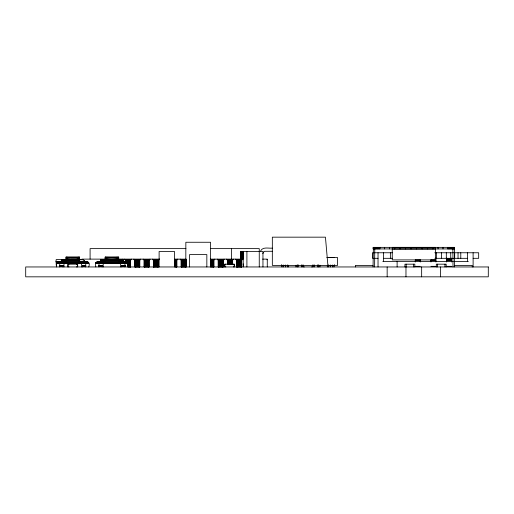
<?xml version="1.0" encoding="UTF-8"?>
<svg xmlns="http://www.w3.org/2000/svg" width="514" height="514" viewBox="0 0 514 514"><rect width="100%" height="100%" fill="white"/><g stroke="black" fill="none" stroke-linecap="round" stroke-linejoin="round"><path stroke-width="0.77" d="M56.694 266.959C54.092 259.506 62.117 262.558 66.152 262.018L66.409 259.718L67.662 259.551L67.662 257.077M63.967 266.959L63.987 263.039L64.989 262.037M65.972 259.551L65.972 257.077L79.535 257.077L79.535 259.551C81.405 259.03 85.067 259.133 84.167 262.018C86.975 261.453 85.157 265.854 85.709 266.959L85.709 265.423L82.619 265.423L82.619 266.959M66.152 257.077L66.152 259.551C64.282 259.152 60.395 258.972 61.32 262.018C58.512 261.453 60.331 265.854 59.778 266.959L59.778 265.423L62.869 265.423L62.869 266.959M66.499 257.077L66.499 259.551L62.342 259.57L67.662 259.551M67.006 259.551L67.006 257.077M68.452 259.551L68.452 257.077M69.351 259.551L69.351 257.077M70.334 259.551L70.334 257.077M71.388 259.551L71.388 257.077M72.468 259.551L72.468 257.077M73.56 259.551L73.56 257.077M74.633 259.551L74.633 257.077M75.654 259.551L75.654 257.077M76.599 259.551L76.599 257.077M77.447 257.077L77.447 259.551L83.146 259.57L71.626 259.557M78.173 259.551L78.173 257.077M78.758 257.077L78.758 259.551L83.146 259.57L56.212 259.551L55.949 261.401L56.643 266.342M79.188 257.077L79.188 259.551L83.146 259.57L79.593 259.557M79.445 259.551L79.445 257.077M95.893 266.959C93.278 259.512 101.329 262.551 105.357 262.018L105.614 259.718L107.246 259.551L107.246 257.077M103.173 266.959L103.192 263.039L104.194 262.037M80.357 259.57L79.452 260.264L79.336 262.018C83.358 262.551 91.415 259.512 88.793 266.959M64.192 262.545L56.81 262.731L56.694 263.149L88.793 263.149M63.974 263.149L64.083 262.731M333.971 266.959L334.408 264.646M56.765 262.834L63.987 263.039M103.192 263.039L103.34 262.635L120.559 262.635L120.719 266.959M262.86 253.646L263.624 251.982L264.671 251.301L272.336 251.275M64.044 262.834L81.353 262.635L81.52 266.959M105.935 257.077L105.935 259.551C103.918 259.621 99.626 258.568 100.526 262.018C98.328 261.857 99.183 264.408 95.97 262.834L127.98 263.039L127.71 262.461L96.182 262.461L95.912 263.039L127.98 263.039L127.999 266.959M260.63 250.935C262.686 246.502 268.681 248.551 272.336 248.14M103.398 262.545L95.938 262.937L98.99 263.039L98.984 266.959L98.984 265.423L102.068 265.455L102.068 266.959M373.37 248.069L373.042 266.959M374.237 247.44L374.764 247.356M374.764 248.924L374.61 266.959M121.824 266.959L121.824 265.423L124.915 265.423L124.915 266.959C124.369 265.822 126.181 261.446 123.366 262.018C124.324 258.741 119.993 259.268 118.117 259.57L112.219 259.551L112.219 257.077M105.505 257.077L105.505 259.551L101.547 259.57L122.351 259.57L113.305 259.551L113.305 257.077M122.351 259.57L114.359 259.551L114.359 257.077M80.499 262.037L81.501 263.039L88.774 263.039L88.633 262.635L85.658 262.731L88.575 262.545L56.913 262.545M81.501 263.039L88.755 262.937L81.296 262.545M117.687 257.077L117.687 259.551L118.419 259.988L118.541 262.018C120.899 262.076 122.062 264.035 124.883 262.834M105.781 259.57L109.039 259.551L109.039 257.077M119.698 262.037L126.977 262.037L127.71 262.461M185.939 248.622L90.091 248.622L90.091 259.12M210.701 248.622L259.255 248.622L259.255 266.959M392.253 249.084L435.377 249.007M240.43 259.12L240.43 251.712L243.488 251.712M392.426 252.759L372.483 252.759L372.483 258.317L378.034 258.317M434.754 252.759L478.669 252.759L478.669 258.317L473.111 258.317M326.801 257.392L334.016 257.392M327.225 257.553L337.576 257.553L337.576 265.391L272.336 265.391L272.336 237.166L325.439 237.166L327.906 265.391M383.431 258.317L392.426 258.317M434.838 258.317L467.714 258.317M446.653 258.651L451.594 258.651M105.344 259.12L82.067 259.12L82.067 259.737L82.471 259.737M118.426 259.12L159.584 259.12M174.741 259.12L186.267 259.12M210.277 259.12L243.276 259.12L243.276 251.712M262.577 259.12L267.28 259.12L267.28 266.959M446.653 259.268L451.594 259.268M61.937 259.718L83.551 259.718M101.142 259.718L122.75 259.718M118.426 259.737L122.197 259.737L122.197 259.12M174.567 259.737L177.76 259.737L177.76 259.12M186.267 259.737L180.228 259.737L180.228 259.12M210.277 259.737L214.801 259.737L214.801 259.12M266.875 259.737L267.28 259.737M61.764 259.84L79.779 259.84M100.969 259.84L122.93 259.84M61.609 259.988L79.625 259.988M100.815 259.988L123.077 259.988M415.293 259.949L420.234 259.949M430.976 259.949L435.917 259.949M446.653 259.949L451.594 259.949M61.545 260.078L79.561 260.078M100.75 260.078L123.148 260.078M79.452 260.264L61.365 260.463L79.374 260.463M61.327 260.675L79.342 260.675M123.366 260.675L100.532 260.675L100.641 260.264L123.328 260.463L100.545 260.572L118.509 260.36M415.293 260.662L420.234 260.662M430.976 260.662L435.917 260.662M446.653 260.662L451.594 260.662M55.949 261.401L61.397 261.401M382.808 261.401L453.232 261.401M454.035 261.401L468.344 261.401M57.716 262.037L87.778 262.037M96.915 262.037L126.977 262.037M57.504 262.095L87.984 262.095M96.709 262.095L127.189 262.095M57.311 262.185L88.177 262.185M96.51 262.185L127.382 262.185M57.131 262.307L88.357 262.307M96.336 262.307L127.556 262.307M56.983 262.461L88.633 262.635M127.774 262.545L96.06 262.635M120.604 262.731L127.883 262.731L127.992 263.149L95.9 263.149M56.733 262.937L81.514 263.149M373.042 265.391L355.399 265.391L355.399 266.959M454.588 265.391L472.225 265.391L472.225 266.959M283.208 265.417L285.675 265.417M330.251 265.417L332.719 265.417M59.778 265.565L62.869 265.5M82.619 265.565L85.709 265.5M98.984 265.5L102.068 265.565M121.824 265.5L124.915 265.565M59.778 265.648L62.869 265.648M82.619 265.648L85.709 265.648M98.984 265.648L102.068 265.648M121.824 265.648L124.915 265.648M59.778 265.738L62.869 265.738M82.619 265.738L85.709 265.738M98.984 265.738L102.068 265.738M121.824 265.738L124.915 265.738M59.778 265.841L62.869 265.841M82.619 265.841L85.709 265.841M98.984 265.841L102.068 265.841M121.824 265.841L124.915 265.841M59.778 265.95L62.869 265.95M82.619 265.95L85.709 265.95M98.984 265.95L102.068 265.95M121.824 265.95L124.915 265.95M59.778 266.329L62.869 266.342M82.619 266.336L85.709 266.323M98.984 266.336L102.068 266.323M121.824 266.342L124.915 266.342M415.293 266.342L420.234 266.342M430.976 266.342L435.917 266.342M446.653 266.342L451.594 266.342M120.681 262.937L124.902 263.039M81.443 262.834L88.678 262.731L56.81 262.731L59.797 262.937M452.86 247.356L453.393 247.44M452.86 248.924L453.014 266.959M104.336 259.57L104.914 259.84M454.08 247.864L454.588 249.084L454.588 266.959M120.501 262.545L120.7 263.039M84.052 260.264L84.161 260.675M281.518 264.646L281.955 266.959M243.154 263.836L243.405 266.181M473.111 252.759L473.111 266.959M467.554 252.759L467.554 261.401M460.782 252.759L460.782 258.317M458.038 252.759L458.038 258.317M454.672 252.759L454.672 258.317M454.325 247.356L454.325 248.924M454.016 247.356L454.016 248.924M453.605 247.356L453.605 248.924M453.104 247.356L453.104 248.924M452.513 247.356L452.513 248.924M451.864 247.356L451.864 248.924M451.594 258.112L451.594 262.018M451.17 247.356L451.17 248.924M450.739 252.759L450.739 258.317M450.444 247.356L450.444 248.924M449.711 247.356L449.711 248.924M448.998 247.356L448.998 248.924M448.317 247.356L448.317 248.924M447.681 247.356L447.681 248.924M446.653 258.112L446.653 262.018M446.319 252.759L446.319 258.317M446.197 266.959L446.197 264.183L436.315 264.183L436.315 266.959M444.963 264.183L444.963 266.959M443.004 247.356L443.004 248.924M441.494 252.759L441.494 258.317M440.472 266.959L440.472 276.834M438.056 247.356L438.056 248.924M437.549 264.183L437.549 266.959M436.36 252.759L436.36 258.317M435.917 258.112L435.917 262.018M435.377 247.356L392.253 247.356M435.377 248.551L435.377 259.904L392.253 259.904L392.253 248.551M432.897 247.356L432.897 248.924M430.976 259.859L430.976 262.018M427.564 247.356L427.564 248.924M422.116 247.356L422.116 248.924M421.653 266.959L421.653 276.834M420.234 259.859L420.234 262.018M416.591 247.356L416.591 248.924M415.293 259.859L415.293 262.018M414.83 266.959L414.83 264.183L404.955 264.183L404.955 266.959M413.597 264.183L413.597 266.959M411.039 247.356L411.039 248.924M406.188 264.183L406.188 266.959M405.97 266.959L405.97 276.834M405.514 247.356L405.514 248.924M400.059 247.356L400.059 248.924M397.116 261.401L397.116 266.959M394.733 247.356L394.733 248.924M390.37 252.759L390.37 258.317M389.567 247.356L389.567 248.924M387.158 266.959L387.158 276.834M384.626 247.356L384.626 248.924M383.592 252.759L383.592 261.401M379.942 247.356L379.942 248.924M379.313 247.356L379.313 248.924M378.632 247.356L378.632 248.924M378.034 252.759L378.034 266.959M377.912 247.356L377.912 248.924M377.18 247.356L377.18 248.924M376.46 247.356L376.46 248.924M375.76 247.356L375.76 248.924M375.111 247.356L375.111 248.924M374.526 247.356L374.526 248.924M374.019 247.356L374.019 248.924M373.607 247.356L373.607 248.924M373.305 247.356L373.305 248.924M332.719 264.948L332.719 266.959M330.251 264.948L330.251 266.959M328.587 264.877L328.587 266.959M327.347 265.211L327.347 266.959M319.939 265.211L319.939 266.959M318.706 264.877L318.706 266.959M317.845 264.736L317.845 266.959M314.138 264.736L314.138 266.959M312.904 264.877L312.904 266.959M312.596 265.211L312.596 266.65L311.67 266.959M304.262 266.959L303.337 266.65L303.337 265.211M303.022 264.877L303.022 266.959M301.789 264.736L301.789 266.959M298.088 264.736L298.088 266.959M297.221 264.877L297.221 266.959M295.987 265.211L295.987 266.959M288.579 265.211L288.579 266.959M287.345 264.877L287.345 266.959M285.675 264.948L285.675 266.959M283.208 264.948L283.208 266.959M262.956 266.959L262.956 251.526L243.199 251.526L243.199 266.959M246.906 251.526L246.906 266.959M242.582 259.12L242.582 259.737L235.791 259.737L235.791 259.12M242.422 251.712L242.422 259.12M241.696 251.712L241.696 259.12M241.522 259.737L241.522 266.959M241.362 259.737L241.362 266.959M241.117 251.712L241.117 259.12M241.137 259.737L241.137 266.959M240.86 259.737L240.86 266.959M240.706 251.712L240.706 259.12M240.475 251.712L240.571 259.12M240.539 259.737L240.539 266.959M240.179 259.737L240.179 266.959M239.794 259.737L239.794 266.959M239.395 259.737L239.395 266.959M238.984 259.737L238.984 266.959M238.58 259.737L238.58 266.959M238.194 259.737L238.194 266.959M237.841 259.737L237.841 266.959M237.513 259.737L237.513 266.959M237.237 259.737L237.237 266.959M237.018 259.737L237.018 266.959M236.851 259.737L236.851 266.959M236.755 259.737L236.755 266.959M236.716 259.737L236.716 266.959M234.5 266.959L234.5 264.183L224.618 264.183L224.618 266.959M233.324 259.12L233.324 259.737L226.533 259.737L226.533 259.12M233.26 264.183L234.185 264.492L234.185 266.65L233.26 266.959M232.399 259.737L232.367 264.549M232.264 259.737L232.264 264.549M232.103 259.737L232.103 264.549M231.878 259.737L231.878 264.549M231.602 259.737L231.602 264.549M231.473 248.622L231.473 259.12M231.281 259.737L231.281 264.549M230.921 259.737L230.921 264.549M230.535 259.737L230.535 264.549M230.131 259.737L230.131 264.549M229.726 259.737L229.726 264.549M229.321 259.737L229.321 264.549M228.936 259.737L228.936 264.549M228.576 259.737L228.576 264.549M228.255 259.737L228.255 264.549M227.978 259.737L227.978 264.549M227.753 259.737L227.753 264.549M227.593 259.737L227.593 264.549M227.458 259.737L227.49 264.549M225.852 264.183L224.926 264.492L224.926 266.65L225.852 266.959M224.065 259.12L224.065 259.737L217.274 259.737L217.274 259.12M223.005 259.737L223.005 266.959M222.838 259.737L222.838 266.959M222.613 259.737L222.613 266.959M222.337 259.737L222.337 266.959M222.016 259.737L222.016 266.959M221.662 259.737L221.662 266.959M221.271 259.737L221.271 266.959M220.872 259.737L220.872 266.959M220.461 259.737L220.461 266.959M220.063 259.737L220.063 266.959M219.677 259.737L219.677 266.959M219.317 259.737L219.317 266.959M218.996 259.737L218.996 266.959M218.72 259.737L218.72 266.959M218.495 259.737L218.495 266.959M218.334 259.737L218.334 266.959M218.199 259.737L218.232 266.959M213.843 259.737L213.875 266.959M213.74 259.737L213.74 266.959M213.58 259.737L213.58 266.959M213.355 259.737L213.355 266.959M213.079 259.737L213.079 266.959M212.757 259.737L212.757 266.959M212.398 259.737L212.398 266.959M212.012 259.737L212.012 266.959M211.614 259.737L211.614 266.959M211.203 259.737L211.203 266.959M210.798 259.737L210.798 266.959M210.541 266.959L210.541 242.261L185.85 242.261L185.798 266.959M206.84 266.959L206.84 254.61L189.55 254.61L189.55 266.959M185.959 259.737L185.959 266.959M185.573 259.737L185.573 266.959M185.297 259.737L185.297 266.959M184.976 259.737L184.976 266.959M184.616 259.737L184.616 266.959M184.23 259.737L184.23 266.959M183.826 259.737L183.826 266.959M183.421 259.737L183.421 266.959M183.016 259.737L183.016 266.959M182.631 259.737L182.631 266.959M182.277 259.737L182.277 266.959M181.95 259.737L181.95 266.959M181.673 259.737L181.673 266.959M181.455 259.737L181.455 266.959M181.288 259.737L181.288 266.959M181.153 259.737L181.191 266.959M176.803 259.737L176.835 266.959M176.7 259.737L176.7 266.959M176.533 259.737L176.533 266.959M176.315 259.737L176.315 266.959M176.039 259.737L176.039 266.959M175.717 259.737L175.717 266.959M175.358 259.737L175.358 266.959M174.972 259.737L174.972 266.959M174.567 266.959L174.548 251.526L159.115 251.526L159.115 266.959M159.237 259.12L159.237 259.737L152.446 259.737L152.446 259.12M158.312 259.737L158.28 266.959M158.177 259.737L158.177 266.959M158.016 259.737L158.016 266.959M157.792 259.737L157.792 266.959M157.515 259.737L157.515 266.959M157.194 259.737L157.194 266.959M156.834 259.737L156.834 266.959M156.449 259.737L156.449 266.959M156.044 259.737L156.044 266.959M155.639 259.737L155.639 266.959M155.234 259.737L155.234 266.959M154.849 259.737L154.849 266.959M154.489 259.737L154.489 266.959M154.168 259.737L154.168 266.959M153.892 259.737L153.892 266.959M153.673 259.737L153.673 266.959M153.506 259.737L153.506 266.959M153.371 259.737L153.41 266.959M149.979 259.12L149.979 259.737L143.188 259.737L143.188 259.12M149.054 259.737L149.054 266.959M148.919 259.737L149.015 266.959M148.752 259.737L148.752 266.959M148.533 259.737L148.533 266.959M148.257 259.737L148.257 266.959M147.936 259.737L147.936 266.959M147.576 259.737L147.576 266.959M147.19 259.737L147.19 266.959M146.786 259.737L146.786 266.959M146.381 259.737L146.381 266.959M145.976 259.737L145.976 266.959M145.59 259.737L145.59 266.959M145.231 259.737L145.231 266.959M144.909 259.737L144.909 266.959M144.633 259.737L144.633 266.959M144.408 259.737L144.408 266.959M144.248 259.737L144.248 266.959M144.145 259.737L144.113 266.959M140.72 259.12L140.72 259.737L133.929 259.737L133.929 259.12M139.789 259.737L139.757 266.959M139.66 259.737L139.66 266.959M139.493 259.737L139.493 266.959M139.268 259.737L139.268 266.959M138.992 259.737L138.992 266.959M138.671 259.737L138.671 266.959M138.311 259.737L138.311 266.959M137.925 259.737L137.925 266.959M137.527 259.737L137.527 266.959M137.116 259.737L137.116 266.959M136.718 259.737L136.718 266.959M136.332 259.737L136.332 266.959M135.972 259.737L135.972 266.959M135.651 259.737L135.651 266.959M135.375 259.737L135.375 266.959M135.15 259.737L135.15 266.959M134.983 259.737L134.983 266.959M134.886 259.737L134.854 266.959M131.456 259.12L131.456 259.737L124.664 259.737L124.664 259.12M130.53 259.737L130.498 266.959M130.395 259.737L130.395 266.959M130.235 259.737L130.235 266.959M130.01 259.737L130.01 266.959M129.734 259.737L129.734 266.959M129.412 259.737L129.412 266.959M129.053 259.737L129.053 266.959M128.667 259.737L128.667 266.959M128.262 259.737L128.262 266.959M127.857 259.737L127.857 266.959M127.453 259.737L127.453 262.943M127.067 259.737L127.067 262.14M126.707 259.737L126.707 262.14M126.386 259.737L126.386 262.14M126.11 259.737L126.11 262.14M125.891 259.737L125.891 262.14M125.724 259.737L125.724 262.14M125.589 259.737L125.628 262.14M118.715 259.551L118.715 257.077L105.158 257.077L105.158 259.551M118.541 257.077L118.541 259.551M118.194 257.077L118.194 259.551M117.031 257.077L117.031 259.551L118.117 259.57L116.241 259.551L116.241 257.077M115.342 257.077L115.342 259.551M111.127 257.077L111.127 259.551L101.547 259.57L110.06 259.551L110.06 257.077M108.088 257.077L108.088 259.551M106.52 257.077L106.52 259.551M105.242 257.077L105.242 259.551M77.685 266.959L77.685 264.183L67.803 264.183L67.803 266.959M76.451 264.183L77.376 264.492L77.376 266.65L76.451 266.959M69.037 264.183L68.111 264.492L68.111 266.65L69.037 266.959M454.517 247.356L373.113 247.356L373.113 248.924L454.517 248.924L454.517 247.356M488.3 266.959L25.7 266.959L25.7 276.834L488.3 276.834L488.3 266.959M241.657 266.959L241.657 259.737L241.625 266.959M223.134 266.959L223.134 259.737L223.102 266.959M186.094 266.959L186.094 259.737L186.062 266.959"/></g></svg>
